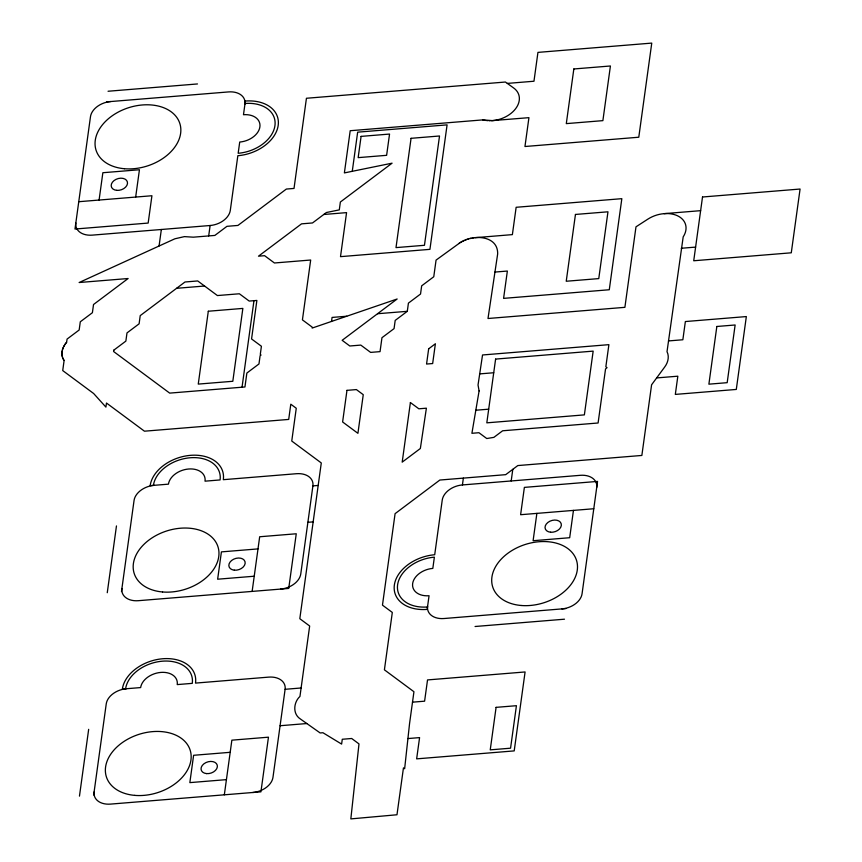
<?xml version="1.0" encoding="UTF-8"?>
<svg xmlns="http://www.w3.org/2000/svg" width="862" height="862" viewBox="0 0 862 862"><rect width="100%" height="100%" fill="white"/><g stroke="black" fill="none" stroke-linecap="round" stroke-linejoin="round"><path stroke-width="1.29" d="M61.967 352.914L61.945 353.797M62.032 352.03L62.161 351.136M99.087 200.049L102.858 172.723L139.439 169.739L135.668 197.064M107.265 592.722L116.467 525.928M79.466 796.132L88.667 729.338M159.082 245.929L161.345 229.497M121.488 591.558L134.052 500.477A18.845 13.113 -17.7 0 1 154.223 485.317M93.689 794.979L106.241 703.888A18.845 13.113 -17.7 0 1 126.423 688.738M208.69 235.929L210.123 225.51A18.845 13.113 -17.7 0 0 230.305 210.36L237.837 155.71A37.691 26.226 -17.7 0 0 278.189 125.399A37.691 26.226 -17.7 0 0 245.368 101.059L243.483 114.721A18.845 13.113 -17.7 0 1 259.893 126.886A18.845 13.113 -17.7 0 1 239.722 142.047L238.171 153.274A34.34 23.899 -17.7 0 0 274.935 125.658A34.34 23.899 -17.7 0 0 245.034 103.483M242.039 387.21L253.967 300.676M252.135 591.407L259.677 536.757L296.259 533.772L288.727 588.423L138.319 600.695A18.845 13.113 -17.7 0 1 121.908 588.52M224.335 794.818L231.867 740.167L268.459 737.182L260.927 791.833L110.519 804.106A18.845 13.113 -17.7 0 1 94.109 791.941M331.514 321.44L332.075 317.431L346.729 316.235M352.267 171.312L357.655 132.166L447.087 124.871L429.933 249.344L340.501 256.65L346.567 212.623L323.789 214.487M153.414 485.381A34.34 23.899 -17.7 0 1 190.179 457.765A34.34 23.899 -17.7 0 1 220.079 479.94L205.037 481.168A18.845 13.113 -17.7 0 0 188.627 469.003A18.845 13.113 -17.7 0 0 168.446 484.153L150.16 485.651A37.691 26.226 -17.7 0 1 190.513 455.341A37.691 26.226 -17.7 0 1 223.323 479.681L296.496 473.712A18.845 13.113 -17.7 0 1 312.906 485.877L300.773 573.93A18.845 13.113 -17.7 0 1 280.592 589.08M125.604 688.803A34.34 23.899 -17.7 0 1 162.368 661.186A34.34 23.899 -17.7 0 1 192.269 683.361L177.238 684.59A18.845 13.113 -17.7 0 0 160.828 672.414A18.845 13.113 -17.7 0 0 140.646 687.574L122.361 689.072A37.691 26.226 -17.7 0 1 162.713 658.751A37.691 26.226 -17.7 0 1 195.523 683.092L268.696 677.123A18.845 13.113 -17.7 0 1 285.106 689.298L272.974 777.341A18.845 13.113 -17.7 0 1 252.792 792.501M407.295 311.322L408.426 303.122L420.537 294.028L421.669 285.839L433.769 276.745L436.064 260.108L458.228 244.032C469.758 234.076 498.279 234.076 497.654 253.988L488 318.498L624.896 307.335L635.984 226.835L647.858 219.142A25.127 17.488 -17.7 0 1 663.869 213.668L666.251 213.55A25.127 17.488 -17.7 0 1 683.189 236.878L667.016 351.674C669.548 356.663 667.942 362.73 664.699 366.996L651.597 384.786L641.856 455.448L517.814 465.566L505.703 474.66L439.857 480.037L395.087 513.666L382.469 605.146L392.318 612.44L384.409 669.828L413.943 691.733L409.547 723.671L404.644 768.732L403.459 767.848L396.983 814.762L350.834 818.9L358.991 743.906L351.696 738.497L342.279 739.262L341.621 744.089L322.938 732.732L320.168 732.959L300.461 719.037C292.433 714.027 293.522 702.293 299.954 696.421L309.663 626.006L299.814 618.701L321.289 462.948L291.755 441.042L296.269 408.254L290.796 404.203L288.705 419.428L144.45 431.194L106.479 403.028L105.918 407.123L93.635 393.503L62.721 370.574L64.1 360.575C60.081 354.896 62.183 347.074 66.622 342.289L67.064 339.089L79.164 329.995L80.295 321.795L92.396 312.712L93.527 304.512L128.115 278.523L79.132 282.52L174.9 238.785L184.425 236.619L193.336 237.179L214.853 235.423L226.954 226.329L237.934 225.435L286.356 189.058L294.017 188.433L306.441 98.268L505.423 82.03L513.73 88.032A25.127 17.488 -17.7 0 1 516.553 107.384A25.127 17.488 -17.7 0 1 492.601 120.626L482.774 119.893L350.198 130.722L344.38 172.917L392.081 163.177L340.371 202.02L339.294 209.875L326.418 212.505L312.507 222.956L301.538 223.851L258.492 256.176L264.591 255.68L274.439 262.985L310.676 260.022L302.422 319.877L312.27 327.183L312.152 328.066L397.156 298.995L342.149 340.307L349.81 345.996L360.79 345.091L370.628 352.396L380.045 351.631L381.963 337.71L394.063 328.616L395.195 320.416L407.295 311.322L377.545 313.725M427.509 606.967A34.34 23.899 -17.7 0 1 397.608 584.781A34.34 23.899 -17.7 0 1 434.373 557.164L432.821 568.403A18.845 13.113 -17.7 0 0 412.65 583.563A18.845 13.113 -17.7 0 0 429.06 595.728L427.175 609.391A37.691 26.226 -17.7 0 1 394.354 585.05A37.691 26.226 -17.7 0 1 434.707 554.74L442.238 500.089A18.845 13.113 -17.7 0 1 462.42 484.94L463.357 478.119M511.198 480.953L512.793 469.337M536.875 513.386L533.104 540.711L569.685 537.716L573.456 510.39M62.344 350.231L62.603 349.336M62.894 348.442L63.271 347.548M63.68 346.653L64.154 345.77M64.672 344.897L65.253 344.035M65.878 343.184L66.568 342.354M459.004 243.526L459.845 242.944M461.019 242.254L461.924 241.726M463.153 241.112L464.112 240.649M465.394 240.121L466.374 239.711M467.7 239.27L468.712 238.936M470.059 238.58L471.105 238.321M472.462 238.063L473.507 237.869M474.865 237.707L512.384 234.615L516.144 207.289L621.836 198.669L609.283 289.751L503.591 298.371L507.362 271.045L494.95 272.058M108.052 91.253L197.484 83.948M106.586 101.878L228.538 91.922A18.845 13.113 -17.7 0 1 244.948 104.097M507.33 83.409L533.966 81.233L537.942 52.388L651.758 43.1L638.785 137.22L524.958 146.508L528.934 117.663L491.286 120.702M78.765 201.708L151.927 195.739L148.167 223.064L74.994 229.033L90.478 116.704A18.845 13.113 -17.7 0 1 110.659 101.544M210.123 225.51L92.245 235.132A18.845 13.113 -17.7 0 1 75.834 222.967M664.052 213.657L700.634 210.662M176.591 288.307L204.553 286.022M681.26 248.267L695.612 247.103M668.492 340.932L682.855 339.757L685.365 321.548L746.341 316.57L736.299 389.441L675.323 394.408L677.834 376.198L656.65 377.922M479.703 373.892L493.721 372.75M475.878 410.226L488.7 409.181M312.906 485.877L318.186 485.446M462.42 484.94L580.298 475.318A18.845 13.113 -17.7 0 1 596.709 487.483M307.885 522.307L313.165 521.876M593.778 508.742L520.616 514.711L524.376 487.386L597.549 481.416L582.066 593.746A18.845 13.113 -17.7 0 1 561.884 608.906M257.997 548.9L221.415 551.885L217.644 579.21L254.236 576.225M565.957 608.572L444.005 618.528A18.845 13.113 -17.7 0 1 427.595 606.352M475.059 626.502L564.491 619.196M285.106 689.298L301.118 687.984M412.51 702.164L424.6 701.183L427.53 679.924L525.087 671.961L514.205 750.899L416.648 758.862L419.578 737.613L407.931 738.562M280.085 725.729L306.84 723.541M230.197 752.31L193.616 755.295L189.845 782.621L226.426 779.636M490.101 120.755L488.926 120.723M487.644 120.691L486.631 120.583M485.5 120.454L484.412 120.26M483.216 120.023L482.763 119.904M63.939 360.316L63.497 359.562M63.098 358.797L62.764 358.01M62.484 357.202L62.269 356.362M62.096 355.521L61.999 354.659M479.1 390.917L471.913 433.295L478.927 432.713L486.771 438.532L493.872 437.368L502.632 430.784L598.099 422.994L605.544 368.958L607.042 367.665L605.846 366.781L608.895 344.66L482.537 354.972L478.033 385.023L479.1 390.917M113.762 350.198L113.579 351.502L169.685 393.115L244.948 386.973L246.866 373.052L258.966 363.958L260.098 355.758L261.057 355.036L260.281 354.454L261.412 346.255L251.564 338.96L256.876 300.439L249.204 301.064L239.367 293.77L217.407 295.558L197.721 280.947L184.996 281.993L140.226 315.621L139.105 323.821L126.994 332.915L125.863 341.104L113.762 350.198M208.302 311.236L198.26 384.096L232.815 381.284L242.858 308.413L208.302 311.236M361.092 136.39L358.161 157.638L386.618 155.322L389.549 134.063L361.092 136.39M346.966 390.357L342.613 421.971L357.924 433.327L363.258 394.677L356.383 389.581L346.966 390.357M411.066 138.319L396.003 247.609L424.46 245.293L439.523 135.991L411.066 138.319M410.398 402.543L402.188 462.14L420.354 448.499L426.388 408.189L418.846 408.803L410.398 402.543M428.662 348.819L426.561 364.044L432.659 363.548L435.385 343.766L428.662 348.819M495.607 359.088L486.814 422.843L584.371 414.881L593.164 351.125L495.607 359.088M573.833 68.971L566.302 123.622L602.883 120.637L610.415 65.986L573.833 68.971M496.092 707.357L490.241 749.854L510.563 748.194L516.424 705.698L496.092 707.357M575.45 214.455L566.237 281.249L598.767 278.598L607.969 211.804L575.45 214.455M702.519 196.999L693.727 260.766L791.284 252.803L800.076 189.037L702.519 196.999M716.839 326.482L708.887 384.172L727.183 382.674L735.135 324.985L716.839 326.482M550.538 532.22A8.372 5.829 -17.7 0 0 561.216 523.762A8.372 5.829 -17.7 0 0 547.833 522.491A8.372 5.829 -17.7 0 0 550.538 532.22M521.068 605.48A43.973 30.601 -17.7 0 0 576.624 560.699A43.973 30.601 -17.7 0 0 506.102 554.632A43.973 30.601 -17.7 0 0 521.068 605.48M116.682 190.351A8.372 5.829 -17.7 0 0 127.371 181.893A8.372 5.829 -17.7 0 0 113.989 180.621A8.372 5.829 -17.7 0 0 116.682 190.351M124.419 168.726A43.973 30.601 -17.7 0 0 179.975 123.934A43.973 30.601 -17.7 0 0 109.442 117.879A43.973 30.601 -17.7 0 0 124.419 168.726M206.546 773.602A8.372 5.829 -17.7 0 0 217.235 765.133A8.372 5.829 -17.7 0 0 203.841 763.872A8.372 5.829 -17.7 0 0 206.546 773.602M134.741 795.378A43.973 30.601 -17.7 0 0 190.297 750.597A43.973 30.601 -17.7 0 0 119.764 744.531A43.973 30.601 -17.7 0 0 134.741 795.378M234.345 570.181A8.372 5.829 -17.7 0 0 245.034 561.722A8.372 5.829 -17.7 0 0 231.652 560.451A8.372 5.829 -17.7 0 0 234.345 570.181M162.541 591.968A43.973 30.601 -17.7 0 0 218.097 547.176A43.973 30.601 -17.7 0 0 147.574 541.12A43.973 30.601 -17.7 0 0 162.541 591.968"/></g></svg>
